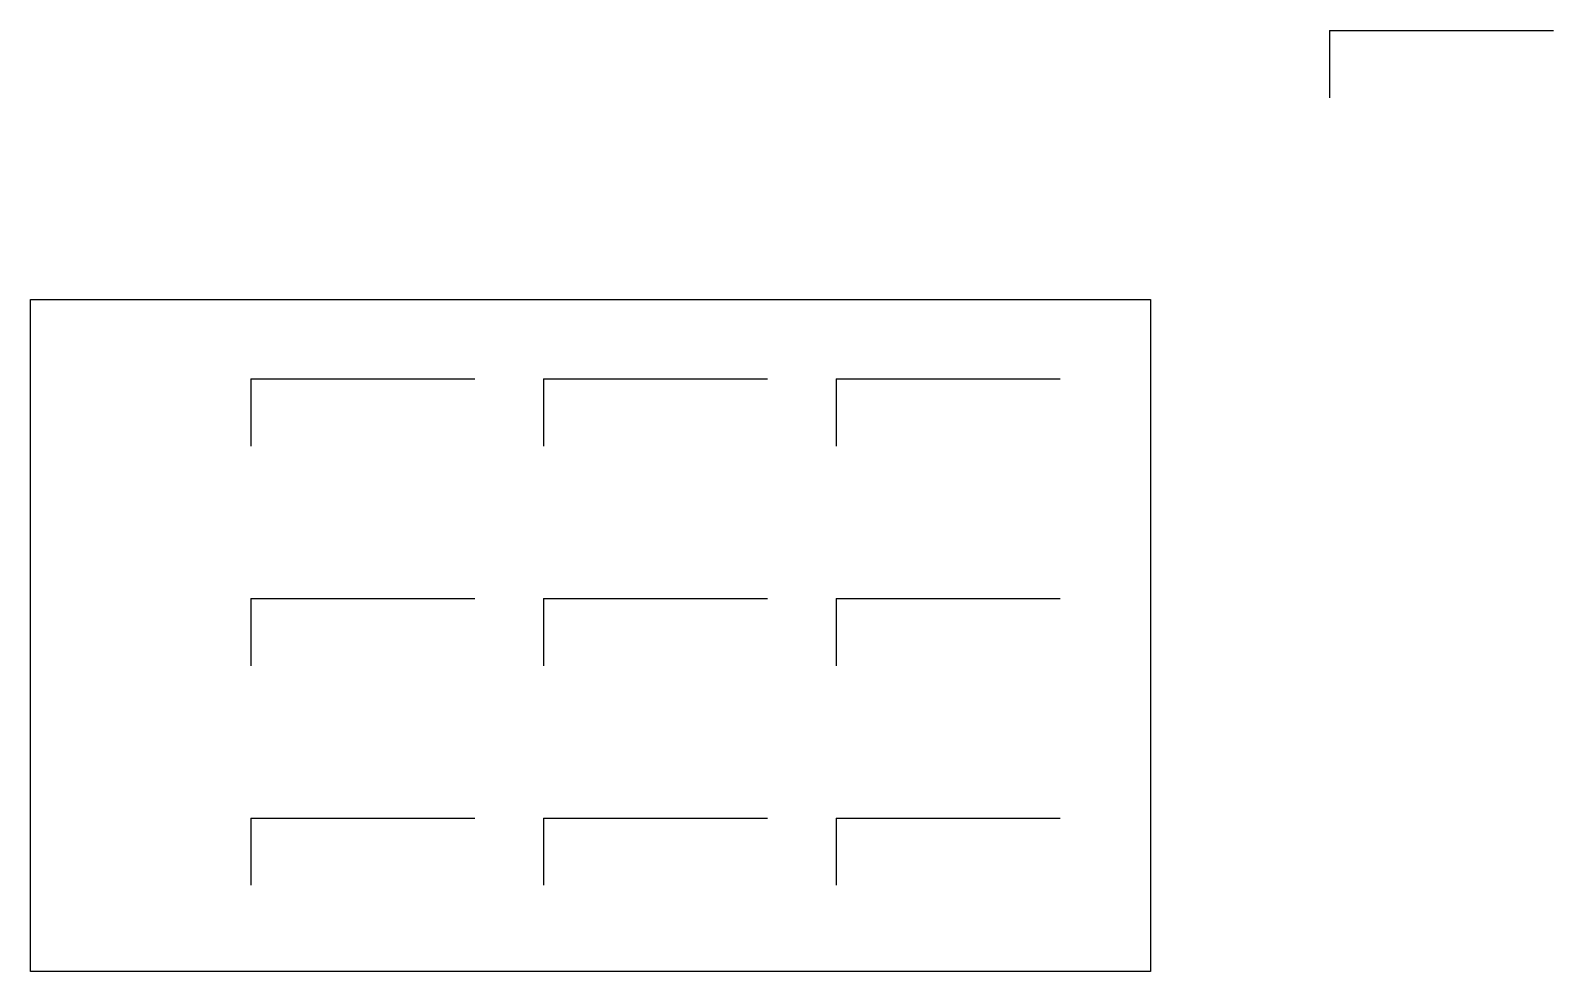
# Model space of a CAD drawing. Units: millimetres at full size, sheet at 1:100. Extents: x -15551 to 26082, y -15735 to 9980.
import ezdxf

# ---------------------------------------------------------------- set-up
doc = ezdxf.new("R2010")
doc.units = ezdxf.units.MM
doc.header["$LTSCALE"] = 100
doc.layers.add('0-0', color=7, linetype='Continuous')

msp = doc.modelspace()

# ---------------------------------------------------------------- linework, layer by layer
at = {"layer": '0-0'}
for p, q in [((19959.2, 9979.6), (26081.6, 9979.6)), ((19959.2, 9979.6), (19959.2, 8142.9)), ((-9530.6, 459.2), (-3408.2, 459.2)), ((-9530.6, 459.2), (-9530.6, -1377.6)), ((-1530.6, 459.2), (4591.8, 459.2)), ((-1530.6, 459.2), (-1530.6, -1377.6)), ((6469.4, 459.2), (12591.8, 459.2)), ((6469.4, 459.2), (6469.4, -1377.6)), ((-9530.6, -5540.8), (-3408.2, -5540.8)), ((-9530.6, -5540.8), (-9530.6, -7377.6)), ((-1530.6, -5540.8), (4591.8, -5540.8)), ((-1530.6, -5540.8), (-1530.6, -7377.6)), ((6469.4, -5540.8), (12591.8, -5540.8)), ((6469.4, -5540.8), (6469.4, -7377.6)), ((-9530.6, -11540.8), (-3408.2, -11540.8)), ((-9530.6, -11540.8), (-9530.6, -13377.6)), ((-1530.6, -11540.8), (4591.8, -11540.8)), ((-1530.6, -11540.8), (-1530.6, -13377.6)), ((6469.4, -11540.8), (12591.8, -11540.8)), ((6469.4, -11540.8), (6469.4, -13377.6))]:
    msp.add_line(p, q, dxfattribs=at)
msp.add_lwpolyline([(-15551, 2632.7), (15061.2, 2632.7), (15061.2, -15734.7), (-15551, -15734.7)], close=True, dxfattribs=at)

doc.saveas('drawing.dxf')
